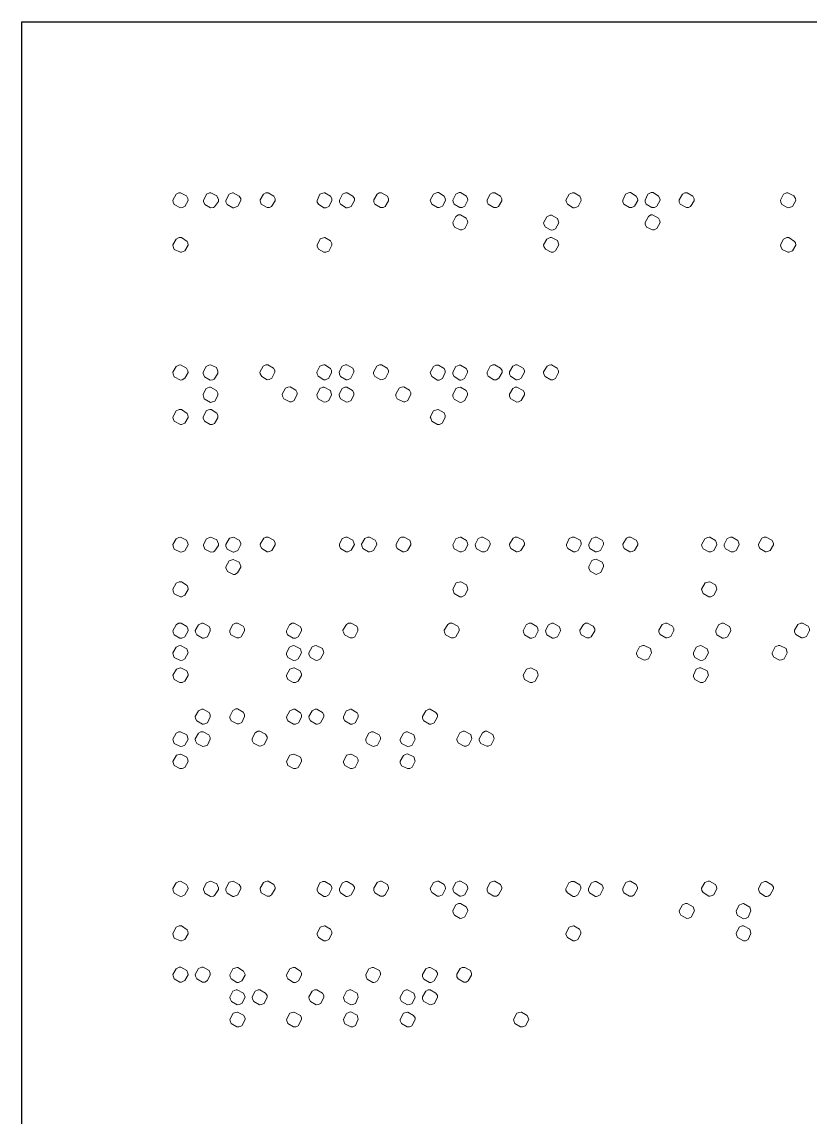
# Model space of a CAD drawing. Header units: millimetres. Extents: x 1761 to 2189, y 1391 to 2004.
# Drawn here: x 1979.1 to 2084.4, y 1541.5 to 1687.8 of the extents above; entities that cross this region are included whole.
import ezdxf

# ---------------------------------------------------------------- set-up
doc = ezdxf.new("R2010")
doc.units = ezdxf.units.MM

msp = doc.modelspace()

# ---------------------------------------------------------------- linework, layer by layer
msp.add_lwpolyline([(1979.1, 1687.81), (2189.1, 1687.81), (2189.1, 1390.81), (1979.1, 1390.81)], close=True)
at = {"color": 139, "lineweight": 0}
for points in [[(2000.27, 1664.96), (2000.08, 1664.96), (1999.7, 1664.77), (1999.27, 1664.01), (1999.32, 1663.72), (1999.46, 1663.39), (2000.27, 1662.96), (2000.27, 1662.96), (2000.51, 1663.01), (2000.89, 1663.15), (2001.31, 1663.96), (2001.27, 1664.2), (2001.08, 1664.58)], [(2004.35, 1664.96), (2004.16, 1664.96), (2003.78, 1664.77), (2003.35, 1663.96), (2003.35, 1663.82), (2003.54, 1663.39), (2004.3, 1662.96), (2004.68, 1663.01), (2004.82, 1663.1), (2005.35, 1663.82), (2005.35, 1664.1), (2005.16, 1664.58)], [(2007.34, 1664.96), (2007.24, 1664.96), (2006.77, 1664.81), (2006.34, 1663.96), (2006.34, 1663.77), (2006.53, 1663.39), (2007.29, 1662.96), (2007.43, 1662.96), (2007.96, 1663.2), (2008.34, 1663.96), (2008.34, 1664.2), (2008.15, 1664.53)], [(2011.89, 1664.96), (2011.99, 1664.96), (2012.75, 1664.53), (2012.94, 1664.15), (2012.94, 1663.91), (2012.46, 1663.15), (2012.18, 1663.01), (2011.99, 1663.01), (2011.99, 1663.01), (2011.89, 1663.01), (2011.09, 1663.44), (2010.99, 1663.72), (2010.95, 1663.91), (2010.95, 1663.91), (2010.95, 1664.05), (2011.37, 1664.81), (2011.7, 1664.96), (2011.89, 1664.96), (2011.89, 1664.96), (2011.89, 1664.96)], [(2019.58, 1664.96), (2019.49, 1664.96), (2019.3, 1664.91), (2018.92, 1664.77), (2018.54, 1663.96), (2018.54, 1663.72), (2018.73, 1663.44), (2019.44, 1662.96), (2019.72, 1662.96), (2020.1, 1663.15), (2020.53, 1663.91), (2020.53, 1664.01), (2020.53, 1664.2), (2020.34, 1664.53)], [(2022.57, 1664.96), (2022.33, 1664.96), (2021.95, 1664.77), (2021.53, 1664.01), (2021.53, 1663.72), (2021.67, 1663.44), (2022.43, 1662.96), (2022.57, 1662.96), (2022.76, 1663.01), (2023.09, 1663.15), (2023.52, 1663.96), (2023.52, 1664.2), (2023.33, 1664.53)], [(2027.03, 1664.96), (2027.17, 1664.96), (2027.93, 1664.53), (2028.08, 1664.15), (2028.08, 1663.91), (2027.65, 1663.15), (2027.36, 1663.01), (2027.17, 1663.01), (2027.17, 1663.01), (2027.03, 1663.01), (2026.27, 1663.44), (2026.13, 1663.72), (2026.13, 1663.91), (2026.13, 1663.91), (2026.13, 1664.05), (2026.56, 1664.81), (2026.84, 1664.96), (2027.03, 1664.96), (2027.03, 1664.96), (2027.03, 1664.96)], [(2034.77, 1665), (2034.62, 1665), (2034.48, 1664.96), (2034.1, 1664.77), (2033.67, 1664.01), (2033.72, 1663.77), (2033.86, 1663.44), (2034.62, 1663.01), (2034.86, 1663.01), (2035.29, 1663.2), (2035.71, 1663.96), (2035.71, 1664.01), (2035.67, 1664.2), (2035.52, 1664.53)], [(2037.71, 1665), (2037.52, 1665), (2037.09, 1664.81), (2036.66, 1664.01), (2036.71, 1663.77), (2036.85, 1663.44), (2037.61, 1663.01), (2037.75, 1663.01), (2037.94, 1663.01), (2038.28, 1663.2), (2038.7, 1664.01), (2038.66, 1664.2), (2038.51, 1664.53)], [(2042.17, 1664.96), (2042.31, 1664.96), (2043.07, 1664.53), (2043.21, 1664.15), (2043.21, 1663.91), (2042.78, 1663.15), (2042.5, 1663.01), (2042.31, 1663.01), (2042.31, 1663.01), (2042.17, 1663.01), (2041.41, 1663.44), (2041.27, 1663.72), (2041.27, 1663.91), (2041.27, 1663.91), (2041.27, 1664.05), (2041.69, 1664.81), (2041.98, 1664.96), (2042.17, 1664.96), (2042.17, 1664.96), (2042.17, 1664.96)], [(2052.89, 1664.96), (2052.65, 1664.96), (2052.23, 1664.77), (2051.8, 1664.01), (2051.85, 1663.72), (2051.99, 1663.44), (2052.75, 1662.96), (2052.89, 1662.96), (2053.08, 1663.01), (2053.41, 1663.15), (2053.84, 1663.96), (2053.79, 1664.2), (2053.65, 1664.53)], [(2060.44, 1665), (2060.34, 1665), (2060.15, 1664.96), (2059.77, 1664.77), (2059.39, 1664.01), (2059.39, 1663.77), (2059.53, 1663.44), (2060.29, 1663.01), (2060.58, 1663.01), (2060.96, 1663.2), (2061.39, 1663.96), (2061.39, 1664.01), (2061.34, 1664.2), (2061.2, 1664.53)], [(2063.43, 1665), (2063.19, 1665), (2062.76, 1664.81), (2062.38, 1664.01), (2062.38, 1663.77), (2062.52, 1663.44), (2063.28, 1663.01), (2063.43, 1663.01), (2063.62, 1663.01), (2063.95, 1663.2), (2064.37, 1664.01), (2064.33, 1664.2), (2064.18, 1664.53)], [(2067.89, 1664.96), (2067.98, 1664.96), (2068.74, 1664.53), (2068.93, 1664.15), (2068.93, 1663.91), (2068.46, 1663.15), (2068.17, 1663.01), (2067.98, 1663.01), (2067.98, 1663.01), (2067.89, 1663.01), (2067.08, 1663.44), (2066.94, 1663.72), (2066.94, 1663.91), (2066.94, 1663.91), (2066.94, 1664.05), (2067.36, 1664.81), (2067.7, 1664.96), (2067.89, 1664.96), (2067.89, 1664.96), (2067.89, 1664.96)], [(2081.46, 1664.96), (2081.27, 1664.96), (2080.89, 1664.77), (2080.46, 1664.01), (2080.51, 1663.72), (2080.65, 1663.39), (2081.46, 1662.96), (2081.46, 1662.96), (2081.69, 1663.01), (2082.07, 1663.15), (2082.5, 1663.96), (2082.45, 1664.2), (2082.26, 1664.58)], [(2037.71, 1662.01), (2037.42, 1662.01), (2037.09, 1661.82), (2036.66, 1661.02), (2036.66, 1661.02), (2036.71, 1660.78), (2036.9, 1660.4), (2037.66, 1660.02), (2037.9, 1660.02), (2038.28, 1660.21), (2038.7, 1661.02), (2038.66, 1661.21), (2038.47, 1661.59)], [(2049.85, 1661.97), (2049.67, 1661.97), (2049.24, 1661.78), (2048.81, 1660.97), (2048.86, 1660.78), (2049.05, 1660.4), (2049.81, 1659.97), (2050.09, 1660.02), (2050.42, 1660.16), (2050.85, 1660.97), (2050.66, 1661.54)], [(2063.38, 1662.01), (2063.14, 1662.01), (2062.81, 1661.82), (2062.38, 1661.02), (2062.38, 1661.02), (2062.38, 1660.78), (2062.57, 1660.4), (2063.38, 1660.02), (2063.57, 1660.02), (2063.95, 1660.21), (2064.37, 1661.02), (2064.33, 1661.21), (2064.18, 1661.59)], [(2000.41, 1658.98), (2000.13, 1658.98), (1999.7, 1658.79), (1999.27, 1658.03), (1999.32, 1657.79), (1999.46, 1657.41), (2000.27, 1657.03), (2000.41, 1657.03), (2000.89, 1657.22), (2001.31, 1657.98), (2001.27, 1658.31), (2001.17, 1658.45)], [(2019.58, 1658.98), (2019.53, 1658.98), (2018.96, 1658.83), (2018.54, 1657.98), (2018.54, 1657.84), (2018.73, 1657.46), (2019.44, 1657.03), (2019.72, 1657.03), (2020.1, 1657.17), (2020.53, 1657.98), (2020.53, 1657.98), (2020.53, 1658.22), (2020.34, 1658.55)], [(2049.85, 1659.02), (2049.67, 1658.98), (2049.24, 1658.79), (2048.81, 1658.03), (2048.86, 1657.79), (2049.05, 1657.46), (2049.81, 1657.03), (2050.09, 1657.03), (2050.42, 1657.22), (2050.85, 1658.03), (2050.66, 1658.6)], [(2081.6, 1658.98), (2081.31, 1658.98), (2080.89, 1658.79), (2080.46, 1658.03), (2080.51, 1657.79), (2080.7, 1657.41), (2081.46, 1657.03), (2081.6, 1657.03), (2082.07, 1657.22), (2082.5, 1657.98), (2082.45, 1658.31), (2082.36, 1658.45)], [(2000.27, 1641.99), (2000.08, 1641.94), (1999.7, 1641.75), (1999.27, 1640.99), (1999.32, 1640.76), (1999.46, 1640.38), (2000.27, 1639.95), (2000.27, 1639.95), (2000.51, 1640), (2000.89, 1640.19), (2001.31, 1640.95), (2001.27, 1641.18), (2001.08, 1641.56)], [(2004.3, 1641.99), (2004.07, 1641.94), (2003.73, 1641.75), (2003.31, 1640.99), (2003.31, 1640.85), (2003.5, 1640.38), (2004.25, 1639.95), (2004.63, 1640), (2004.78, 1640.09), (2005.3, 1640.85), (2005.3, 1641.14), (2005.11, 1641.61)], [(2011.94, 1641.99), (2011.7, 1641.99), (2011.32, 1641.8), (2010.9, 1640.99), (2010.95, 1640.8), (2011.14, 1640.42), (2011.89, 1640), (2012.13, 1640.04), (2012.51, 1640.19), (2012.89, 1640.99), (2012.89, 1641.23), (2012.7, 1641.56)], [(2019.58, 1641.99), (2019.44, 1641.99), (2019.25, 1641.94), (2018.92, 1641.8), (2018.49, 1640.99), (2018.54, 1640.76), (2018.68, 1640.47), (2019.44, 1640), (2019.68, 1640), (2020.1, 1640.19), (2020.48, 1640.95), (2020.48, 1641.04), (2020.48, 1641.23), (2020.34, 1641.51)], [(2022.52, 1641.99), (2022.33, 1641.99), (2021.91, 1641.8), (2021.48, 1641.04), (2021.53, 1640.76), (2021.67, 1640.42), (2022.43, 1640), (2022.57, 1640), (2022.76, 1640.04), (2023.05, 1640.19), (2023.47, 1640.99), (2023.47, 1641.23), (2023.33, 1641.56)], [(2027.13, 1641.99), (2026.89, 1641.99), (2026.51, 1641.8), (2026.08, 1640.99), (2026.08, 1640.8), (2026.27, 1640.42), (2027.08, 1640), (2027.32, 1640.04), (2027.7, 1640.19), (2028.08, 1640.99), (2028.08, 1641.23), (2027.89, 1641.56)], [(2034.77, 1641.94), (2034.62, 1641.94), (2034.43, 1641.94), (2034.1, 1641.75), (2033.67, 1640.95), (2033.72, 1640.76), (2033.86, 1640.42), (2034.62, 1639.95), (2034.86, 1639.95), (2035.29, 1640.14), (2035.67, 1640.95), (2035.67, 1640.99), (2035.67, 1641.18), (2035.52, 1641.51)], [(2037.71, 1641.94), (2037.52, 1641.94), (2037.09, 1641.75), (2036.66, 1640.99), (2036.66, 1640.76), (2036.85, 1640.42), (2037.61, 1639.95), (2037.75, 1639.95), (2037.94, 1640), (2038.23, 1640.14), (2038.66, 1640.95), (2038.66, 1641.18), (2038.47, 1641.51)], [(2042.31, 1641.99), (2042.22, 1641.99), (2042.03, 1641.99), (2041.65, 1641.8), (2041.27, 1640.99), (2041.27, 1640.76), (2041.41, 1640.47), (2042.17, 1640), (2042.45, 1640), (2042.83, 1640.19), (2043.26, 1640.95), (2043.26, 1641.04), (2043.26, 1641.23), (2043.07, 1641.56)], [(2045.3, 1641.99), (2045.06, 1641.99), (2044.68, 1641.8), (2044.26, 1641.04), (2044.26, 1640.76), (2044.4, 1640.47), (2045.16, 1640), (2045.3, 1640), (2045.49, 1640.04), (2045.82, 1640.19), (2046.25, 1640.99), (2046.25, 1641.23), (2046.06, 1641.56)], [(2049.76, 1641.99), (2049.85, 1641.99), (2050.61, 1641.56), (2050.8, 1641.18), (2050.8, 1640.95), (2050.38, 1640.14), (2050.04, 1640), (2049.85, 1640), (2049.85, 1640), (2049.76, 1640), (2049, 1640.42), (2048.86, 1640.76), (2048.81, 1640.95), (2048.81, 1640.95), (2048.81, 1641.04), (2049.29, 1641.8), (2049.57, 1641.94), (2049.76, 1641.99), (2049.76, 1641.99), (2049.76, 1641.99)], [(2014.93, 1639.05), (2014.65, 1639), (2014.31, 1638.86), (2013.89, 1638.05), (2013.89, 1638.05), (2013.93, 1637.81), (2014.08, 1637.43), (2014.88, 1637.05), (2015.12, 1637.05), (2015.5, 1637.24), (2015.88, 1638.05), (2015.88, 1638.24), (2015.69, 1638.62)], [(2030.12, 1639.05), (2029.83, 1639), (2029.5, 1638.86), (2029.07, 1638.05), (2029.07, 1638.05), (2029.07, 1637.81), (2029.26, 1637.43), (2030.07, 1637.05), (2030.26, 1637.05), (2030.68, 1637.24), (2031.06, 1638.05), (2031.06, 1638.24), (2030.87, 1638.62)], [(2004.3, 1639), (2004.16, 1639), (2003.73, 1638.81), (2003.31, 1638.05), (2003.31, 1638), (2003.45, 1637.43), (2004.3, 1636.96), (2004.44, 1637.01), (2004.87, 1637.15), (2005.3, 1637.91), (2005.3, 1638.19), (2005.11, 1638.57)], [(2019.49, 1639), (2019.3, 1639), (2018.92, 1638.81), (2018.49, 1638), (2018.54, 1637.81), (2018.68, 1637.43), (2019.49, 1637.01), (2019.77, 1637.05), (2020.1, 1637.2), (2020.48, 1638), (2020.34, 1638.57)], [(2022.52, 1639), (2022.24, 1639), (2021.91, 1638.81), (2021.48, 1638.05), (2021.48, 1638), (2021.53, 1637.77), (2021.67, 1637.43), (2022.48, 1637.01), (2022.71, 1637.05), (2023.09, 1637.2), (2023.47, 1638), (2023.47, 1638.24), (2023.28, 1638.57)], [(2037.71, 1639), (2037.42, 1638.95), (2037.09, 1638.81), (2036.66, 1638), (2036.66, 1638), (2036.66, 1637.77), (2036.85, 1637.39), (2037.66, 1636.96), (2037.9, 1637.01), (2038.28, 1637.2), (2038.66, 1638), (2038.66, 1638.19), (2038.47, 1638.57)], [(2045.25, 1639), (2045.01, 1639), (2044.68, 1638.81), (2044.26, 1638.05), (2044.26, 1638), (2044.26, 1637.77), (2044.45, 1637.43), (2045.25, 1637.01), (2045.44, 1637.05), (2045.82, 1637.24), (2046.25, 1638), (2046.25, 1638.24), (2046.06, 1638.57)], [(2000.41, 1636.01), (2000.13, 1636.01), (1999.7, 1635.82), (1999.27, 1635.01), (1999.32, 1634.78), (1999.46, 1634.44), (2000.27, 1634.02), (2000.41, 1634.02), (2000.89, 1634.21), (2001.31, 1634.97), (2001.27, 1635.3), (2001.17, 1635.49)], [(2004.4, 1636.01), (2004.21, 1636.01), (2004.02, 1635.96), (2003.73, 1635.82), (2003.31, 1635.01), (2003.31, 1634.87), (2003.5, 1634.44), (2004.25, 1634.02), (2004.3, 1634.02), (2004.54, 1634.02), (2004.82, 1634.16), (2005.3, 1634.92), (2005.3, 1635.2), (2005.16, 1635.54)], [(2034.72, 1636.01), (2034.67, 1636.01), (2034.1, 1635.82), (2033.67, 1635.01), (2033.72, 1634.87), (2033.86, 1634.44), (2034.62, 1634.02), (2034.91, 1634.02), (2035.24, 1634.21), (2035.67, 1634.97), (2035.67, 1635.01), (2035.67, 1635.2), (2035.52, 1635.58)], [(2000.27, 1618.98), (2000.08, 1618.93), (1999.7, 1618.74), (1999.27, 1617.98), (1999.32, 1617.74), (1999.46, 1617.36), (2000.27, 1616.94), (2000.27, 1616.94), (2000.51, 1616.98), (2000.89, 1617.13), (2001.31, 1617.93), (2001.27, 1618.17), (2001.08, 1618.55)], [(2004.35, 1618.98), (2004.16, 1618.93), (2003.78, 1618.74), (2003.35, 1617.98), (2003.35, 1617.84), (2003.54, 1617.36), (2004.35, 1616.94), (2004.68, 1616.98), (2004.82, 1617.08), (2005.35, 1617.84), (2005.35, 1618.07), (2005.16, 1618.6)], [(2007.39, 1618.98), (2007.29, 1618.93), (2006.82, 1618.83), (2006.34, 1617.98), (2006.34, 1617.74), (2006.53, 1617.36), (2007.34, 1616.94), (2007.43, 1616.94), (2007.96, 1617.17), (2008.34, 1617.98), (2008.34, 1618.17), (2008.15, 1618.55)], [(2011.89, 1618.98), (2011.99, 1618.98), (2012.75, 1618.55), (2012.94, 1618.17), (2012.94, 1617.93), (2012.51, 1617.17), (2012.18, 1617.03), (2011.99, 1616.98), (2011.99, 1616.98), (2011.89, 1616.98), (2011.14, 1617.46), (2010.99, 1617.74), (2010.95, 1617.93), (2010.95, 1617.93), (2010.95, 1618.03), (2011.42, 1618.83), (2011.7, 1618.98), (2011.89, 1618.98), (2011.89, 1618.98), (2011.89, 1618.98)], [(2022.57, 1618.98), (2022.38, 1618.98), (2021.91, 1618.79), (2021.53, 1618.03), (2021.53, 1617.79), (2021.67, 1617.46), (2022.43, 1616.98), (2022.67, 1616.98), (2023.09, 1617.22), (2023.52, 1617.98), (2023.47, 1618.22), (2023.33, 1618.55)], [(2025.56, 1618.98), (2025.32, 1618.98), (2024.9, 1618.79), (2024.47, 1618.03), (2024.52, 1617.79), (2024.66, 1617.46), (2025.42, 1616.98), (2025.56, 1616.98), (2025.75, 1617.03), (2026.08, 1617.17), (2026.51, 1617.98), (2026.46, 1618.22), (2026.32, 1618.55)], [(2030.02, 1618.98), (2030.16, 1618.98), (2030.92, 1618.55), (2031.06, 1618.17), (2031.06, 1617.93), (2030.64, 1617.17), (2030.35, 1617.03), (2030.16, 1616.98), (2030.16, 1616.98), (2030.02, 1616.98), (2029.26, 1617.46), (2029.12, 1617.74), (2029.12, 1617.93), (2029.12, 1617.93), (2029.12, 1618.03), (2029.55, 1618.83), (2029.83, 1618.98), (2030.02, 1618.98), (2030.02, 1618.98), (2030.02, 1618.98)], [(2037.75, 1618.98), (2037.66, 1618.98), (2037.47, 1618.93), (2037.09, 1618.74), (2036.66, 1617.93), (2036.71, 1617.74), (2036.85, 1617.41), (2037.61, 1616.98), (2037.85, 1616.98), (2038.28, 1617.17), (2038.7, 1617.93), (2038.7, 1617.98), (2038.66, 1618.17), (2038.51, 1618.5)], [(2040.7, 1618.98), (2040.51, 1618.98), (2040.08, 1618.79), (2039.65, 1617.98), (2039.7, 1617.74), (2039.84, 1617.41), (2040.6, 1616.98), (2040.74, 1616.98), (2040.93, 1616.98), (2041.27, 1617.17), (2041.69, 1617.93), (2041.65, 1618.17), (2041.5, 1618.5)], [(2045.2, 1618.98), (2045.3, 1618.98), (2046.06, 1618.55), (2046.25, 1618.17), (2046.25, 1617.93), (2045.77, 1617.17), (2045.49, 1617.03), (2045.3, 1616.98), (2045.3, 1616.98), (2045.2, 1616.98), (2044.45, 1617.46), (2044.3, 1617.74), (2044.26, 1617.93), (2044.26, 1617.93), (2044.26, 1618.03), (2044.73, 1618.83), (2045.01, 1618.98), (2045.2, 1618.98), (2045.2, 1618.98), (2045.2, 1618.98)], [(2052.89, 1618.98), (2052.8, 1618.98), (2052.61, 1618.98), (2052.23, 1618.79), (2051.85, 1617.98), (2051.85, 1617.79), (2052.04, 1617.46), (2052.8, 1616.98), (2053.03, 1616.98), (2053.41, 1617.17), (2053.84, 1617.98), (2053.84, 1618.03), (2053.84, 1618.22), (2053.7, 1618.55)], [(2055.88, 1618.98), (2055.69, 1618.98), (2055.26, 1618.79), (2054.84, 1618.03), (2054.84, 1617.79), (2054.98, 1617.46), (2055.74, 1616.98), (2055.88, 1616.98), (2056.07, 1617.03), (2056.4, 1617.17), (2056.83, 1617.98), (2056.83, 1618.22), (2056.64, 1618.55)], [(2060.34, 1618.98), (2060.44, 1618.98), (2061.2, 1618.55), (2061.39, 1618.17), (2061.39, 1617.93), (2060.96, 1617.17), (2060.63, 1617.03), (2060.44, 1616.98), (2060.44, 1616.98), (2060.34, 1616.98), (2059.58, 1617.46), (2059.44, 1617.74), (2059.39, 1617.93), (2059.39, 1617.93), (2059.39, 1618.03), (2059.87, 1618.83), (2060.15, 1618.98), (2060.34, 1618.98), (2060.34, 1618.98), (2060.34, 1618.98)], [(2071.02, 1618.98), (2070.92, 1618.98), (2070.73, 1618.93), (2070.35, 1618.74), (2069.93, 1617.93), (2069.97, 1617.74), (2070.12, 1617.41), (2070.88, 1616.98), (2071.16, 1616.98), (2071.54, 1617.17), (2071.97, 1617.93), (2071.97, 1617.98), (2071.92, 1618.17), (2071.78, 1618.5)], [(2074.01, 1618.98), (2073.77, 1618.98), (2073.34, 1618.79), (2072.92, 1617.98), (2072.96, 1617.74), (2073.11, 1617.41), (2073.86, 1616.98), (2074.01, 1616.98), (2074.2, 1616.98), (2074.53, 1617.17), (2074.96, 1617.93), (2074.91, 1618.17), (2074.77, 1618.5)], [(2078.47, 1618.98), (2078.56, 1618.98), (2079.32, 1618.55), (2079.51, 1618.17), (2079.51, 1617.93), (2079.08, 1617.17), (2078.75, 1617.03), (2078.56, 1616.98), (2078.56, 1616.98), (2078.47, 1616.98), (2077.71, 1617.46), (2077.57, 1617.74), (2077.52, 1617.93), (2077.52, 1617.93), (2077.52, 1618.03), (2077.99, 1618.83), (2078.28, 1618.98), (2078.47, 1618.98), (2078.47, 1618.98), (2078.47, 1618.98)], [(2007.34, 1615.99), (2006.77, 1615.8), (2006.34, 1614.99), (2006.34, 1614.85), (2006.58, 1614.37), (2007.39, 1613.95), (2007.53, 1613.99), (2007.91, 1614.18), (2008.34, 1614.94), (2008.34, 1615.08), (2008.15, 1615.61)], [(2055.83, 1616.03), (2055.6, 1615.99), (2055.26, 1615.84), (2054.84, 1615.04), (2054.84, 1615.04), (2054.84, 1614.8), (2055.03, 1614.42), (2055.83, 1613.99), (2056.02, 1614.04), (2056.45, 1614.23), (2056.83, 1615.04), (2056.83, 1615.23), (2056.64, 1615.61)], [(2000.41, 1613), (2000.13, 1613), (1999.7, 1612.81), (1999.27, 1612), (1999.32, 1611.76), (1999.46, 1611.38), (2000.27, 1611), (2000.41, 1611), (2000.89, 1611.19), (2001.31, 1611.95), (2001.27, 1612.29), (2001.17, 1612.48)], [(2037.75, 1613), (2037.71, 1613), (2037.14, 1612.85), (2036.66, 1612), (2036.71, 1611.86), (2036.85, 1611.43), (2037.61, 1611), (2037.9, 1611), (2038.28, 1611.19), (2038.7, 1611.95), (2038.7, 1612), (2038.66, 1612.19), (2038.51, 1612.57)], [(2071.02, 1613), (2070.97, 1613), (2070.4, 1612.85), (2069.93, 1612), (2069.97, 1611.86), (2070.12, 1611.43), (2070.88, 1611), (2071.16, 1611), (2071.54, 1611.19), (2071.97, 1611.95), (2071.97, 1612), (2071.92, 1612.19), (2071.78, 1612.57)], [(2000.36, 1607.45), (2000.22, 1607.45), (2000.03, 1607.45), (1999.7, 1607.26), (1999.27, 1606.45), (1999.32, 1606.26), (1999.46, 1605.93), (2000.22, 1605.45), (2000.46, 1605.45), (2000.89, 1605.64), (2001.31, 1606.45), (2001.31, 1606.5), (2001.27, 1606.69), (2001.12, 1607.02)], [(2003.31, 1607.45), (2003.12, 1607.45), (2002.69, 1607.26), (2002.26, 1606.5), (2002.31, 1606.26), (2002.45, 1605.93), (2003.21, 1605.45), (2003.35, 1605.45), (2003.54, 1605.5), (2003.88, 1605.64), (2004.25, 1606.45), (2004.25, 1606.69), (2004.11, 1607.02)], [(2007.81, 1607.49), (2007.91, 1607.49), (2008.67, 1607.07), (2008.86, 1606.69), (2008.86, 1606.45), (2008.38, 1605.64), (2008.1, 1605.5), (2007.91, 1605.5), (2007.91, 1605.5), (2007.81, 1605.5), (2007.01, 1605.93), (2006.86, 1606.26), (2006.86, 1606.45), (2006.86, 1606.45), (2006.86, 1606.54), (2007.29, 1607.3), (2007.62, 1607.45), (2007.81, 1607.49), (2007.81, 1607.49), (2007.81, 1607.49)], [(2015.5, 1607.45), (2015.41, 1607.45), (2015.22, 1607.45), (2014.84, 1607.26), (2014.46, 1606.45), (2014.46, 1606.26), (2014.6, 1605.93), (2015.36, 1605.45), (2015.64, 1605.45), (2016.02, 1605.64), (2016.45, 1606.45), (2016.45, 1606.5), (2016.45, 1606.69), (2016.26, 1607.02)], [(2022.95, 1607.49), (2023.09, 1607.49), (2023.85, 1607.07), (2023.99, 1606.69), (2023.99, 1606.45), (2023.57, 1605.64), (2023.28, 1605.5), (2023.09, 1605.5), (2023.09, 1605.5), (2022.95, 1605.5), (2022.19, 1605.93), (2022.05, 1606.26), (2022, 1606.45), (2022, 1606.45), (2022, 1606.54), (2022.48, 1607.3), (2022.76, 1607.45), (2022.95, 1607.49), (2022.95, 1607.49), (2022.95, 1607.49)], [(2036.47, 1607.49), (2036.57, 1607.49), (2037.33, 1607.07), (2037.52, 1606.69), (2037.52, 1606.45), (2037.09, 1605.64), (2036.76, 1605.5), (2036.57, 1605.5), (2036.57, 1605.5), (2036.47, 1605.5), (2035.71, 1605.93), (2035.57, 1606.26), (2035.52, 1606.45), (2035.52, 1606.45), (2035.52, 1606.54), (2036, 1607.3), (2036.28, 1607.45), (2036.47, 1607.49), (2036.47, 1607.49), (2036.47, 1607.49)], [(2047.15, 1607.45), (2047.06, 1607.45), (2046.87, 1607.45), (2046.49, 1607.26), (2046.06, 1606.45), (2046.11, 1606.26), (2046.25, 1605.93), (2047.01, 1605.45), (2047.25, 1605.45), (2047.67, 1605.64), (2048.1, 1606.45), (2048.1, 1606.5), (2048.05, 1606.69), (2047.91, 1607.02)], [(2050.09, 1607.45), (2049.9, 1607.45), (2049.48, 1607.26), (2049.05, 1606.5), (2049.1, 1606.26), (2049.24, 1605.93), (2050, 1605.45), (2050.14, 1605.45), (2050.33, 1605.5), (2050.66, 1605.64), (2051.09, 1606.45), (2051.04, 1606.69), (2050.9, 1607.02)], [(2054.6, 1607.49), (2054.69, 1607.49), (2055.45, 1607.07), (2055.64, 1606.69), (2055.64, 1606.45), (2055.17, 1605.64), (2054.88, 1605.5), (2054.69, 1605.5), (2054.69, 1605.5), (2054.6, 1605.5), (2053.84, 1605.93), (2053.7, 1606.26), (2053.65, 1606.45), (2053.65, 1606.45), (2053.65, 1606.54), (2054.13, 1607.3), (2054.41, 1607.45), (2054.6, 1607.49), (2054.6, 1607.49), (2054.6, 1607.49)], [(2065.28, 1607.49), (2065.09, 1607.49), (2064.66, 1607.3), (2064.23, 1606.54), (2064.23, 1606.26), (2064.37, 1605.97), (2065.13, 1605.5), (2065.28, 1605.5), (2065.47, 1605.55), (2065.8, 1605.69), (2066.23, 1606.5), (2066.23, 1606.73), (2066.04, 1607.07)], [(2072.87, 1607.45), (2072.63, 1607.45), (2072.2, 1607.26), (2071.82, 1606.5), (2071.82, 1606.26), (2071.97, 1605.93), (2072.73, 1605.45), (2072.87, 1605.45), (2073.06, 1605.5), (2073.39, 1605.64), (2073.82, 1606.45), (2073.77, 1606.69), (2073.63, 1607.02)], [(2083.4, 1607.49), (2083.17, 1607.49), (2082.79, 1607.3), (2082.36, 1606.54), (2082.36, 1606.26), (2082.5, 1605.97), (2083.26, 1605.5), (2083.4, 1605.5), (2083.59, 1605.55), (2083.92, 1605.69), (2084.35, 1606.5), (2084.35, 1606.73), (2084.16, 1607.07)], [(2000.27, 1604.5), (2000.08, 1604.46), (1999.7, 1604.27), (1999.27, 1603.51), (1999.32, 1603.27), (1999.46, 1602.89), (2000.27, 1602.46), (2000.55, 1602.51), (2000.89, 1602.7), (2001.31, 1603.51), (2001.12, 1604.03)], [(2015.45, 1604.5), (2015.26, 1604.46), (2014.84, 1604.27), (2014.46, 1603.51), (2014.46, 1603.27), (2014.65, 1602.89), (2015.41, 1602.46), (2015.69, 1602.51), (2016.02, 1602.7), (2016.45, 1603.51), (2016.31, 1604.03)], [(2018.44, 1604.5), (2018.21, 1604.46), (2017.87, 1604.31), (2017.45, 1603.51), (2017.45, 1603.51), (2017.45, 1603.27), (2017.64, 1602.89), (2018.44, 1602.46), (2018.63, 1602.51), (2019.01, 1602.7), (2019.44, 1603.51), (2019.39, 1603.7), (2019.25, 1604.08)], [(2062.24, 1604.5), (2062.05, 1604.5), (2061.62, 1604.31), (2061.24, 1603.51), (2061.24, 1603.32), (2061.43, 1602.94), (2062.24, 1602.51), (2062.48, 1602.56), (2062.81, 1602.7), (2063.24, 1603.51), (2063.09, 1604.08)], [(2069.83, 1604.5), (2069.64, 1604.46), (2069.21, 1604.27), (2068.84, 1603.51), (2068.84, 1603.27), (2069.02, 1602.89), (2069.78, 1602.46), (2070.07, 1602.51), (2070.4, 1602.7), (2070.83, 1603.51), (2070.69, 1604.03)], [(2080.37, 1604.5), (2080.18, 1604.5), (2079.75, 1604.31), (2079.37, 1603.51), (2079.37, 1603.32), (2079.56, 1602.94), (2080.32, 1602.51), (2080.6, 1602.56), (2080.94, 1602.7), (2081.36, 1603.51), (2081.22, 1604.08)], [(2000.32, 1601.51), (2000.27, 1601.51), (1999.75, 1601.32), (1999.27, 1600.52), (1999.32, 1600.38), (1999.46, 1599.95), (2000.22, 1599.52), (2000.51, 1599.52), (2000.89, 1599.71), (2001.31, 1600.47), (2001.31, 1600.66), (2001.12, 1601.09)], [(2015.5, 1601.51), (2015.45, 1601.51), (2014.88, 1601.32), (2014.46, 1600.52), (2014.46, 1600.38), (2014.65, 1599.95), (2015.36, 1599.52), (2015.64, 1599.52), (2016.02, 1599.71), (2016.45, 1600.47), (2016.45, 1600.66), (2016.26, 1601.09)], [(2047.1, 1601.51), (2047.1, 1601.51), (2046.53, 1601.32), (2046.06, 1600.52), (2046.11, 1600.38), (2046.25, 1599.95), (2047.01, 1599.52), (2047.29, 1599.52), (2047.67, 1599.71), (2048.1, 1600.47), (2048.1, 1600.52), (2048.05, 1600.71), (2047.91, 1601.09)], [(2069.83, 1601.51), (2069.64, 1601.51), (2069.21, 1601.32), (2068.84, 1600.52), (2068.84, 1600.33), (2069.02, 1599.95), (2069.78, 1599.52), (2070.07, 1599.52), (2070.4, 1599.71), (2070.83, 1600.52), (2070.69, 1601.09)], [(2003.31, 1595.96), (2003.12, 1595.96), (2002.69, 1595.77), (2002.26, 1595.01), (2002.31, 1594.73), (2002.45, 1594.4), (2003.21, 1593.97), (2003.35, 1593.97), (2003.54, 1594.02), (2003.88, 1594.16), (2004.25, 1594.97), (2004.25, 1595.2), (2004.11, 1595.54)], [(2007.91, 1596.01), (2007.67, 1596.01), (2007.29, 1595.82), (2006.86, 1595.01), (2006.86, 1594.82), (2007.05, 1594.4), (2007.86, 1594.02), (2008.1, 1594.02), (2008.48, 1594.21), (2008.86, 1595.01), (2008.86, 1595.25), (2008.67, 1595.58)], [(2015.55, 1595.96), (2015.41, 1595.96), (2015.22, 1595.91), (2014.88, 1595.77), (2014.46, 1594.97), (2014.5, 1594.73), (2014.65, 1594.44), (2015.41, 1593.97), (2015.64, 1593.97), (2016.07, 1594.16), (2016.45, 1594.92), (2016.45, 1595.01), (2016.45, 1595.2), (2016.31, 1595.49)], [(2018.49, 1595.96), (2018.3, 1595.96), (2017.87, 1595.77), (2017.45, 1595.01), (2017.49, 1594.73), (2017.64, 1594.4), (2018.4, 1593.97), (2018.54, 1593.97), (2018.73, 1594.02), (2019.01, 1594.16), (2019.44, 1594.97), (2019.44, 1595.2), (2019.25, 1595.54)], [(2023.09, 1595.96), (2023, 1595.96), (2022.81, 1595.91), (2022.43, 1595.77), (2022.05, 1594.97), (2022.05, 1594.73), (2022.24, 1594.44), (2023, 1593.97), (2023.24, 1593.97), (2023.61, 1594.16), (2024.04, 1594.92), (2024.04, 1595.01), (2024.04, 1595.2), (2023.9, 1595.49)], [(2033.67, 1595.96), (2033.48, 1595.96), (2033.06, 1595.77), (2032.63, 1595.01), (2032.63, 1594.73), (2032.82, 1594.4), (2033.58, 1593.97), (2033.72, 1593.97), (2033.86, 1594.02), (2034.2, 1594.16), (2034.62, 1594.97), (2034.62, 1595.2), (2034.43, 1595.54)], [(2000.27, 1592.97), (2000.08, 1592.97), (1999.7, 1592.78), (1999.27, 1591.98), (1999.32, 1591.79), (1999.46, 1591.41), (2000.27, 1590.98), (2000.55, 1591.03), (2000.89, 1591.17), (2001.31, 1591.98), (2001.12, 1592.55)], [(2003.31, 1592.97), (2003.02, 1592.97), (2002.69, 1592.78), (2002.26, 1592.02), (2002.26, 1591.98), (2002.31, 1591.74), (2002.45, 1591.41), (2003.26, 1590.98), (2003.5, 1591.03), (2003.88, 1591.17), (2004.25, 1591.98), (2004.25, 1592.21), (2004.07, 1592.55)], [(2010.9, 1593.02), (2010.61, 1593.02), (2010.28, 1592.83), (2009.85, 1592.07), (2009.85, 1592.02), (2009.85, 1591.79), (2010.04, 1591.45), (2010.85, 1591.03), (2011.09, 1591.07), (2011.47, 1591.26), (2011.85, 1592.02), (2011.85, 1592.26), (2011.66, 1592.64)], [(2026.03, 1592.97), (2025.8, 1592.97), (2025.47, 1592.78), (2025.04, 1592.02), (2025.04, 1591.98), (2025.04, 1591.74), (2025.23, 1591.41), (2026.03, 1590.98), (2026.22, 1591.03), (2026.6, 1591.17), (2027.03, 1591.98), (2027.03, 1592.21), (2026.84, 1592.55)], [(2030.64, 1592.97), (2030.45, 1592.97), (2030.07, 1592.78), (2029.64, 1591.98), (2029.64, 1591.79), (2029.83, 1591.41), (2030.64, 1590.98), (2030.92, 1591.03), (2031.25, 1591.17), (2031.63, 1591.98), (2031.49, 1592.55)], [(2038.23, 1593.02), (2038.04, 1593.02), (2037.61, 1592.83), (2037.23, 1592.02), (2037.23, 1591.83), (2037.42, 1591.45), (2038.18, 1591.03), (2038.47, 1591.03), (2038.8, 1591.22), (2039.23, 1592.02), (2039.08, 1592.59)], [(2041.22, 1593.02), (2040.98, 1593.02), (2040.65, 1592.83), (2040.22, 1592.02), (2040.22, 1592.02), (2040.22, 1591.79), (2040.41, 1591.41), (2041.22, 1591.03), (2041.41, 1591.03), (2041.79, 1591.22), (2042.22, 1592.02), (2042.17, 1592.21), (2042.03, 1592.59)], [(2000.32, 1589.98), (2000.27, 1589.98), (1999.75, 1589.84), (1999.27, 1588.99), (1999.32, 1588.84), (1999.46, 1588.47), (2000.22, 1588.04), (2000.51, 1588.04), (2000.89, 1588.18), (2001.31, 1588.99), (2001.31, 1588.99), (2001.27, 1589.22), (2001.12, 1589.56)], [(2015.5, 1589.98), (2015.45, 1589.98), (2014.88, 1589.84), (2014.46, 1588.99), (2014.5, 1588.84), (2014.65, 1588.47), (2015.41, 1588.04), (2015.69, 1588.04), (2016.02, 1588.18), (2016.45, 1588.99), (2016.45, 1588.99), (2016.45, 1589.22), (2016.31, 1589.56)], [(2023.09, 1589.98), (2023.05, 1589.98), (2022.48, 1589.84), (2022.05, 1588.99), (2022.05, 1588.84), (2022.24, 1588.47), (2023, 1588.04), (2023.24, 1588.04), (2023.61, 1588.18), (2024.04, 1588.99), (2024.04, 1588.99), (2024.04, 1589.22), (2023.85, 1589.56)], [(2030.64, 1590.03), (2030.45, 1589.98), (2030.07, 1589.79), (2029.64, 1589.03), (2029.64, 1588.8), (2029.83, 1588.42), (2030.64, 1588.04), (2030.92, 1588.04), (2031.25, 1588.23), (2031.63, 1589.03), (2031.49, 1589.6)], [(2000.27, 1573), (2000.08, 1572.95), (1999.7, 1572.76), (1999.27, 1572), (1999.32, 1571.76), (1999.46, 1571.38), (2000.27, 1570.96), (2000.27, 1570.96), (2000.51, 1571), (2000.89, 1571.15), (2001.31, 1571.95), (2001.27, 1572.19), (2001.08, 1572.57)], [(2004.35, 1573), (2004.16, 1572.95), (2003.78, 1572.76), (2003.35, 1572), (2003.35, 1571.86), (2003.54, 1571.38), (2004.3, 1570.96), (2004.68, 1571), (2004.82, 1571.1), (2005.35, 1571.86), (2005.35, 1572.09), (2005.16, 1572.62)], [(2007.34, 1573), (2007.24, 1572.95), (2006.77, 1572.85), (2006.34, 1572), (2006.34, 1571.76), (2006.53, 1571.38), (2007.29, 1570.96), (2007.43, 1570.96), (2007.96, 1571.19), (2008.34, 1572), (2008.34, 1572.19), (2008.15, 1572.57)], [(2011.89, 1573), (2011.99, 1573), (2012.75, 1572.57), (2012.94, 1572.14), (2012.94, 1571.95), (2012.46, 1571.15), (2012.18, 1571), (2011.99, 1571), (2011.99, 1571), (2011.89, 1571), (2011.09, 1571.43), (2010.99, 1571.76), (2010.95, 1571.95), (2010.95, 1571.95), (2010.95, 1572.05), (2011.37, 1572.81), (2011.7, 1572.95), (2011.89, 1573), (2011.89, 1573), (2011.89, 1573)], [(2019.58, 1572.95), (2019.49, 1572.95), (2019.3, 1572.95), (2018.92, 1572.76), (2018.54, 1571.95), (2018.54, 1571.76), (2018.73, 1571.43), (2019.44, 1570.96), (2019.72, 1570.96), (2020.1, 1571.15), (2020.53, 1571.95), (2020.53, 1572), (2020.53, 1572.19), (2020.34, 1572.52)], [(2022.57, 1572.95), (2022.33, 1572.95), (2021.95, 1572.76), (2021.53, 1572), (2021.53, 1571.76), (2021.67, 1571.43), (2022.43, 1570.96), (2022.57, 1570.96), (2022.76, 1571), (2023.09, 1571.15), (2023.52, 1571.95), (2023.52, 1572.19), (2023.33, 1572.52)], [(2027.03, 1573), (2027.17, 1573), (2027.93, 1572.57), (2028.08, 1572.14), (2028.08, 1571.95), (2027.65, 1571.15), (2027.36, 1571), (2027.17, 1571), (2027.17, 1571), (2027.03, 1571), (2026.27, 1571.43), (2026.13, 1571.76), (2026.13, 1571.95), (2026.13, 1571.95), (2026.13, 1572.05), (2026.56, 1572.81), (2026.84, 1572.95), (2027.03, 1573), (2027.03, 1573), (2027.03, 1573)], [(2034.77, 1573), (2034.62, 1573), (2034.48, 1572.95), (2034.1, 1572.81), (2033.67, 1572), (2033.72, 1571.76), (2033.86, 1571.48), (2034.62, 1571), (2034.86, 1571), (2035.29, 1571.19), (2035.71, 1571.95), (2035.71, 1572.05), (2035.67, 1572.24), (2035.52, 1572.57)], [(2037.71, 1573), (2037.52, 1573), (2037.09, 1572.81), (2036.66, 1572.05), (2036.71, 1571.76), (2036.85, 1571.48), (2037.61, 1571), (2037.75, 1571), (2037.94, 1571.05), (2038.28, 1571.19), (2038.7, 1572), (2038.66, 1572.24), (2038.51, 1572.57)], [(2042.17, 1573), (2042.31, 1573), (2043.07, 1572.57), (2043.21, 1572.14), (2043.21, 1571.95), (2042.78, 1571.15), (2042.5, 1571), (2042.31, 1571), (2042.31, 1571), (2042.17, 1571), (2041.41, 1571.43), (2041.27, 1571.76), (2041.27, 1571.95), (2041.27, 1571.95), (2041.27, 1572.05), (2041.69, 1572.81), (2041.98, 1572.95), (2042.17, 1573), (2042.17, 1573), (2042.17, 1573)], [(2052.89, 1572.95), (2052.75, 1572.95), (2052.56, 1572.95), (2052.18, 1572.76), (2051.8, 1571.95), (2051.8, 1571.76), (2051.99, 1571.43), (2052.75, 1570.96), (2052.99, 1570.96), (2053.37, 1571.15), (2053.79, 1571.95), (2053.79, 1572), (2053.79, 1572.19), (2053.65, 1572.52)], [(2055.83, 1572.95), (2055.64, 1572.95), (2055.22, 1572.76), (2054.79, 1572), (2054.79, 1571.76), (2054.93, 1571.43), (2055.74, 1570.96), (2055.83, 1570.96), (2056.02, 1571), (2056.36, 1571.15), (2056.78, 1571.95), (2056.78, 1572.19), (2056.59, 1572.52)], [(2060.29, 1573), (2060.44, 1573), (2061.2, 1572.57), (2061.34, 1572.14), (2061.34, 1571.95), (2060.91, 1571.15), (2060.63, 1571), (2060.44, 1571), (2060.44, 1571), (2060.29, 1571), (2059.53, 1571.43), (2059.39, 1571.76), (2059.39, 1571.95), (2059.39, 1571.95), (2059.39, 1572.05), (2059.82, 1572.81), (2060.1, 1572.95), (2060.29, 1573), (2060.29, 1573), (2060.29, 1573)], [(2070.97, 1573), (2070.78, 1573), (2070.35, 1572.81), (2069.93, 1572.05), (2069.97, 1571.76), (2070.12, 1571.48), (2070.88, 1571), (2071.02, 1571), (2071.21, 1571.05), (2071.54, 1571.19), (2071.97, 1572), (2071.92, 1572.24), (2071.78, 1572.57)], [(2078.56, 1572.95), (2078.37, 1572.95), (2077.95, 1572.76), (2077.52, 1572), (2077.57, 1571.76), (2077.71, 1571.43), (2078.47, 1570.96), (2078.61, 1570.96), (2078.8, 1571), (2079.08, 1571.15), (2079.51, 1571.95), (2079.51, 1572.19), (2079.32, 1572.52)], [(2037.71, 1570.01), (2037.42, 1570.01), (2037.09, 1569.82), (2036.66, 1569.06), (2036.66, 1569.01), (2036.71, 1568.77), (2036.9, 1568.44), (2037.66, 1568.01), (2037.9, 1568.06), (2038.28, 1568.25), (2038.7, 1569.01), (2038.66, 1569.25), (2038.47, 1569.58)], [(2067.98, 1570.01), (2067.79, 1570.01), (2067.36, 1569.82), (2066.94, 1569.01), (2066.98, 1568.82), (2067.17, 1568.44), (2067.93, 1568.01), (2068.22, 1568.06), (2068.55, 1568.2), (2068.98, 1569.01), (2068.79, 1569.58)], [(2075.53, 1570.01), (2075.34, 1569.96), (2074.96, 1569.77), (2074.53, 1569.01), (2074.58, 1568.77), (2074.72, 1568.39), (2075.53, 1567.97), (2075.81, 1568.01), (2076.14, 1568.2), (2076.52, 1569.01), (2076.38, 1569.53)], [(2000.41, 1567.02), (2000.13, 1567.02), (1999.7, 1566.83), (1999.27, 1566.02), (1999.32, 1565.78), (1999.46, 1565.4), (2000.27, 1565.02), (2000.41, 1565.02), (2000.89, 1565.21), (2001.31, 1565.97), (2001.27, 1566.31), (2001.17, 1566.5)], [(2019.58, 1567.02), (2019.53, 1567.02), (2018.96, 1566.83), (2018.54, 1566.02), (2018.54, 1565.88), (2018.73, 1565.45), (2019.44, 1565.02), (2019.72, 1565.02), (2020.1, 1565.21), (2020.53, 1565.97), (2020.53, 1566.02), (2020.53, 1566.21), (2020.34, 1566.59)], [(2052.84, 1567.02), (2052.8, 1567.02), (2052.23, 1566.83), (2051.8, 1566.02), (2051.8, 1565.88), (2051.99, 1565.45), (2052.75, 1565.02), (2052.99, 1565.02), (2053.37, 1565.21), (2053.79, 1565.97), (2053.79, 1566.02), (2053.79, 1566.21), (2053.6, 1566.59)], [(2075.53, 1567.02), (2075.34, 1567.02), (2074.96, 1566.83), (2074.53, 1566.02), (2074.58, 1565.83), (2074.72, 1565.45), (2075.53, 1565.02), (2075.81, 1565.02), (2076.14, 1565.21), (2076.52, 1566.02), (2076.38, 1566.59)], [(2000.32, 1561.51), (2000.13, 1561.51), (1999.7, 1561.28), (1999.27, 1560.52), (1999.32, 1560.33), (1999.46, 1559.95), (2000.22, 1559.52), (2000.41, 1559.52), (2000.89, 1559.71), (2001.31, 1560.47), (2001.27, 1560.71), (2001.12, 1561.04)], [(2003.31, 1561.51), (2003.12, 1561.51), (2002.69, 1561.32), (2002.26, 1560.52), (2002.31, 1560.28), (2002.45, 1559.95), (2003.21, 1559.52), (2003.35, 1559.52), (2003.54, 1559.52), (2003.88, 1559.71), (2004.25, 1560.47), (2004.25, 1560.71), (2004.11, 1561.04)], [(2007.96, 1561.47), (2007.86, 1561.47), (2007.67, 1561.42), (2007.29, 1561.28), (2006.86, 1560.47), (2006.91, 1560.23), (2007.05, 1559.95), (2007.81, 1559.47), (2008.05, 1559.47), (2008.48, 1559.66), (2008.91, 1560.42), (2008.91, 1560.52), (2008.86, 1560.71), (2008.72, 1560.99)], [(2015.55, 1561.47), (2015.41, 1561.47), (2015.22, 1561.42), (2014.88, 1561.28), (2014.46, 1560.47), (2014.5, 1560.23), (2014.65, 1559.95), (2015.41, 1559.47), (2015.64, 1559.47), (2016.07, 1559.66), (2016.45, 1560.42), (2016.45, 1560.52), (2016.45, 1560.71), (2016.31, 1560.99)], [(2026.08, 1561.47), (2025.89, 1561.47), (2025.47, 1561.28), (2025.04, 1560.52), (2025.09, 1560.23), (2025.23, 1559.9), (2025.99, 1559.47), (2026.13, 1559.47), (2026.32, 1559.52), (2026.6, 1559.66), (2027.03, 1560.47), (2027.03, 1560.71), (2026.89, 1561.04)], [(2033.67, 1561.47), (2033.48, 1561.47), (2033.06, 1561.28), (2032.63, 1560.52), (2032.63, 1560.23), (2032.82, 1559.9), (2033.58, 1559.47), (2033.72, 1559.47), (2033.86, 1559.52), (2034.2, 1559.66), (2034.62, 1560.47), (2034.62, 1560.71), (2034.43, 1561.04)], [(2038.13, 1561.47), (2038.28, 1561.47), (2039.04, 1561.04), (2039.18, 1560.66), (2039.18, 1560.42), (2038.75, 1559.66), (2038.47, 1559.52), (2038.28, 1559.52), (2038.28, 1559.52), (2038.13, 1559.52), (2037.38, 1559.95), (2037.23, 1560.23), (2037.23, 1560.42), (2037.23, 1560.42), (2037.23, 1560.56), (2037.66, 1561.32), (2037.94, 1561.47), (2038.13, 1561.47), (2038.13, 1561.47), (2038.13, 1561.47)], [(2007.86, 1558.48), (2007.72, 1558.48), (2007.29, 1558.29), (2006.86, 1557.48), (2006.91, 1557.29), (2007.1, 1556.91), (2007.86, 1556.48), (2008.15, 1556.53), (2008.48, 1556.67), (2008.91, 1557.48), (2008.72, 1558.05)], [(2010.9, 1558.48), (2010.66, 1558.48), (2010.28, 1558.29), (2009.85, 1557.53), (2009.85, 1557.48), (2009.9, 1557.24), (2010.09, 1556.91), (2010.85, 1556.48), (2011.09, 1556.53), (2011.47, 1556.67), (2011.89, 1557.48), (2011.85, 1557.72), (2011.66, 1558.05)], [(2018.49, 1558.48), (2018.21, 1558.48), (2017.87, 1558.29), (2017.45, 1557.53), (2017.45, 1557.48), (2017.49, 1557.24), (2017.64, 1556.91), (2018.44, 1556.48), (2018.68, 1556.53), (2019.06, 1556.67), (2019.44, 1557.48), (2019.44, 1557.72), (2019.25, 1558.05)], [(2023.05, 1558.48), (2022.86, 1558.48), (2022.48, 1558.29), (2022.05, 1557.48), (2022.1, 1557.29), (2022.24, 1556.91), (2023.05, 1556.48), (2023.33, 1556.53), (2023.66, 1556.67), (2024.04, 1557.48), (2023.9, 1558.05)], [(2030.64, 1558.48), (2030.45, 1558.48), (2030.07, 1558.29), (2029.64, 1557.48), (2029.64, 1557.29), (2029.83, 1556.91), (2030.64, 1556.48), (2030.92, 1556.53), (2031.25, 1556.67), (2031.63, 1557.48), (2031.49, 1558.05)], [(2033.67, 1558.48), (2033.39, 1558.48), (2033.06, 1558.29), (2032.63, 1557.53), (2032.63, 1557.48), (2032.63, 1557.24), (2032.82, 1556.91), (2033.63, 1556.48), (2033.82, 1556.53), (2034.24, 1556.67), (2034.62, 1557.48), (2034.62, 1557.72), (2034.43, 1558.05)], [(2007.91, 1555.49), (2007.86, 1555.49), (2007.34, 1555.34), (2006.86, 1554.49), (2006.91, 1554.35), (2007.05, 1553.97), (2007.81, 1553.54), (2008.1, 1553.54), (2008.48, 1553.68), (2008.91, 1554.49), (2008.91, 1554.68), (2008.72, 1555.11)], [(2015.5, 1555.49), (2015.45, 1555.49), (2014.88, 1555.34), (2014.46, 1554.49), (2014.5, 1554.35), (2014.65, 1553.97), (2015.41, 1553.54), (2015.69, 1553.54), (2016.02, 1553.68), (2016.45, 1554.49), (2016.45, 1554.49), (2016.45, 1554.73), (2016.31, 1555.06)], [(2023.05, 1555.53), (2022.86, 1555.49), (2022.48, 1555.3), (2022.05, 1554.54), (2022.1, 1554.3), (2022.24, 1553.92), (2023.05, 1553.54), (2023.33, 1553.54), (2023.66, 1553.73), (2024.04, 1554.54), (2023.9, 1555.11)], [(2030.68, 1555.49), (2030.64, 1555.49), (2030.07, 1555.34), (2029.64, 1554.49), (2029.64, 1554.35), (2029.83, 1553.97), (2030.59, 1553.54), (2030.87, 1553.54), (2031.21, 1553.68), (2031.63, 1554.49), (2031.63, 1554.49), (2031.63, 1554.73), (2031.44, 1555.06)], [(2045.82, 1555.49), (2045.87, 1555.49), (2046.63, 1555.06), (2046.77, 1554.73), (2046.82, 1554.49), (2046.82, 1554.49), (2046.82, 1554.49), (2046.39, 1553.68), (2046.01, 1553.54), (2045.73, 1553.54), (2044.97, 1553.97), (2044.83, 1554.35), (2044.78, 1554.49), (2044.78, 1554.49), (2045.25, 1555.34), (2045.82, 1555.49), (2045.82, 1555.49)]]:
    msp.add_lwpolyline(points, close=True, dxfattribs=at)

doc.saveas('drawing.dxf')
